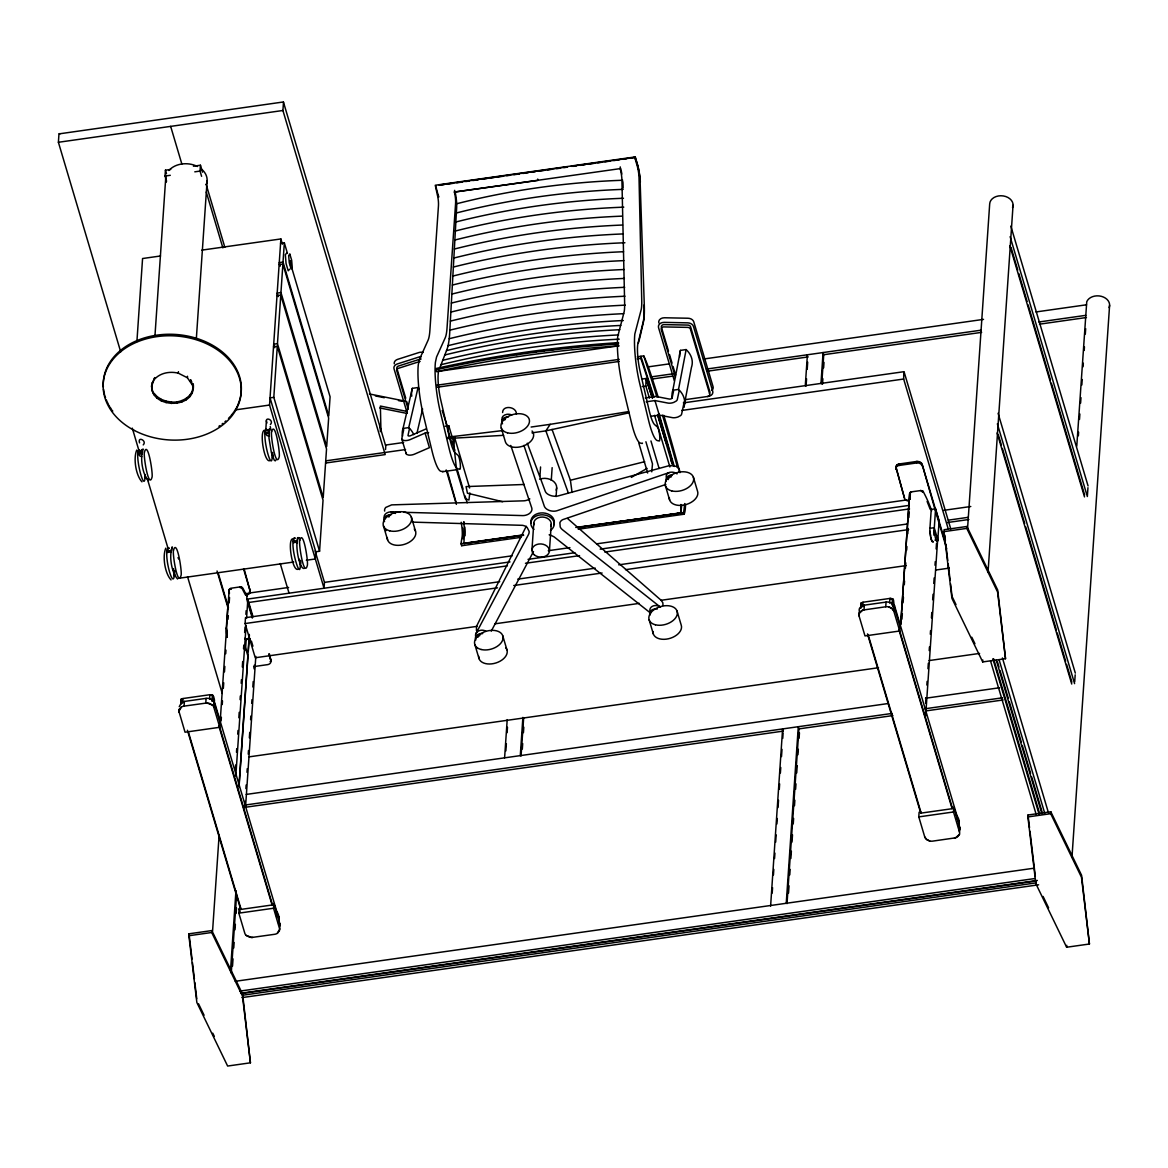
<?xml version="1.0" encoding="UTF-8"?>
<svg xmlns="http://www.w3.org/2000/svg" width="1168" height="1168" viewBox="0 0 1168 1168"><rect width="100%" height="100%" fill="white"/><g stroke="black" fill="none" stroke-linecap="round" stroke-linejoin="round"><path stroke-width="1.5" d="M173.2 570.349L173.536 568.626M299.431 560.538L299.548 559.311M272.392 904.558L213.817 707.253A7.11 5.358 3.9 0 0 212.415 705.034L206.824 702.975L184.077 706.129A6.512 4.906 3.9 0 0 181.288 707.107L178.923 711.356L185.04 732.205L219.774 727.284L220.095 722.598L214.138 702.567A7.066 5.329 3.9 0 0 211.992 699.734L209.218 698.508A6.512 4.906 3.9 0 0 206.094 698.362L184.398 701.442A6.512 4.906 3.9 0 0 181.609 702.421L179.244 706.684M270.407 424.553C274.699 419.823 263.705 415.808 266.961 422.977M240.141 911.814L239.148 908.47L238.841 913.157L244.784 933.188A7.11 5.358 3.9 0 0 246.185 935.407L251.792 937.481L274.538 934.312A6.512 4.906 3.9 0 0 277.327 933.334L279.678 929.086L273.56 908.237L273.881 903.565L279.838 923.581A7.066 5.329 3.9 0 1 279.824 926.005M945.233 542.025L922.107 464.251A4.73 3.562 3.9 0 0 921.172 462.762L916.749 461.448L898.718 464.046L896.294 465.813L896.06 467.945L904.499 498.181A4.687 3.533 3.9 0 0 906.485 500.43A4.38 3.3 3.9 0 0 909.171 501.043M294.803 537.922C288.116 541.047 301.665 586.672 300.088 562.48M649.423 398.113L645.846 386.068L645.977 378.505L642.385 379.001M145.08 474.558C145.343 498.254 133.24 451.578 139.503 449.651M272.261 454.206C272.524 477.902 260.406 431.226 266.684 429.298M937.364 536.579A190.53 143.576 3.9 0 1 937.641 539.85L937.305 540.945M143.27 449.111C139.693 457.36 142.394 474.456 148.497 480.895M145.445 478.296L145.504 476.588M169.083 548.245C161.549 549.106 174.733 598.104 174.412 570.48L174.616 571.225M172.338 547.208C168.761 555.457 171.448 572.539 177.565 578.992M268.757 429.707L269.589 428.963L268.976 438L271.37 452.6L274.29 460.25L275.283 460.849L275.998 459.871M277.079 915.289L279.181 917.508C279.459 920.924 278.422 911.493 276.013 910.938M299.096 537.893C293.942 539.324 298.76 569.225 304.118 568.495M653.321 397.018A848.625 150.964 81.9 0 0 640.823 358.372L640.896 356.298L653.992 397.193M860.772 608.134L861.064 603.111L860.728 607.959M642.458 443.11A7.081 1.256 81.9 0 1 641.845 443.373L640.312 443.052A40.968 7.285 81.9 0 1 631.45 422.655L622.661 386.185A38.632 6.877 81.9 0 1 617.755 336.413L623.96 312.601A35.157 5.329 80.6 0 0 624.632 303.008L621.916 179.77A8.775 1.329 80.6 0 0 620.164 168.63L620.252 166.878M120.713 351.875L58.4 142.277L58.969 133.882L283.401 101.966L385.776 446.191L385.542 449.549M136.904 341.582L142.569 258.522L160.527 255.982M166.601 181.274L165.038 176.047L165.447 170.192L170.689 169.448M193.246 384.024C196.677 411.165 146.088 408.683 152.205 382.549M154.935 336.18L165.71 178.164M152.409 382.724L154.775 377.571L151.49 386.725M151.986 390.798L151.592 385.206M153.855 394.696L152.088 389.294M156.979 398.113L157.081 396.609L153.972 393.178M161.14 400.843L161.242 399.339L157.081 396.609M166.06 402.697L166.163 401.193L161.242 399.339M171.389 403.544L171.492 402.04C181.814 403.194 195.552 395.456 192.501 383.571L192.895 389.163M192.399 385.075L187.406 377.775L178.339 373.176L178.441 371.672M176.777 403.34L176.879 401.821M181.843 402.069L181.945 400.551M201.597 176.324L200.035 171.083L200.443 165.228L193.435 166.221M187.406 377.775L187.508 376.257M186.267 399.836L186.369 398.332M190.53 381.191L190.632 379.688L191.873 382.272M189.712 396.799L189.815 395.295M191.975 393.163L192.092 391.645M196.341 338.618L207.116 180.602M179.303 709.049L179.084 712.173L178.938 710.553M180.733 704.421L181.025 699.413L181.799 701.311M182.661 703.063L182.982 698.537L209.89 694.712L212.386 695.267M184.077 706.129L184.398 701.442M188.88 935.729L189.012 933.801L211.831 930.575L242.608 994.114L250.434 1062.807L227.629 1066.048L196.852 1002.494L188.88 935.729L211.7 932.502L242.477 996.041L250.434 1062.807M206.094 698.362L205.787 703.048L207.86 703.019M209.583 699.252L209.89 694.712M211.977 701.311L212.401 694.96L213.51 696.639A17.929 13.505 3.9 0 1 214.474 700.99M213.189 701.399L213.233 695.909M213.817 707.253L214.138 702.567M227.264 631.406L226.3 627.946L227.585 609.054M220.241 720.612L229.147 589.942M221.132 720.904L221.38 717.269M222.241 704.567L222.489 700.931M223.351 688.229L223.73 682.784M224.475 671.892L224.84 666.461M225.701 653.744L225.95 650.123M226.826 637.421L227.191 631.976M228.052 619.259L228.3 615.638M229.176 602.936L229.541 597.49M211.7 932.502L211.831 930.575M212.561 931.29L219.131 835.032M245.937 595.315L246.871 593.373M235.381 768.602L235.629 764.967M236.491 752.265L236.739 748.63M237.732 734.117L237.98 730.482M238.841 717.78L239.206 712.334M240.082 699.632L240.331 695.997M241.192 683.295L241.44 679.674M242.302 666.972L242.681 661.526M243.543 648.809L243.791 645.189M244.652 632.487L245.032 627.041M477.04 626.355L255.252 657.759L245.09 623.551L245.484 617.697L499.729 581.693M245.893 614.339L246.141 610.703M507.423 565.838L247.762 602.615L246.74 599.184L247.149 593.329M235.805 776.121L246.068 625.493M246.565 618.222L247.806 600.075M247.762 602.615L247.952 599.768M245.514 649.685L246.258 638.794L249.718 638.297M246.769 594.877A4.38 3.3 3.9 0 0 249.529 593.446A4.687 3.533 3.9 0 0 250.083 590.847L244.156 569.05M325.93 462.981L385.206 454.586L282.919 110.493L283.488 102.098M238.914 786.852L249.31 634.399M239.236 784.181L248.039 655.058M248.288 651.423L249.397 635.085M265.72 430.788L266.406 420.611M230.519 970.535L235.965 890.629M315.112 550.96L324.456 582.379L324.047 588.249L269.545 405.048L280.875 238.944L201.845 250.127M231.264 973.017L236.578 894.922M232.52 966.111L233.016 958.84M233.761 947.949L234.126 942.488M235.002 929.786L235.367 924.341M236.111 913.434L236.491 907.989M244.652 806.781L245.032 801.336M245.893 788.634L246.141 784.998M247.003 772.296L247.251 768.661M248.244 754.148L248.492 750.513M249.353 737.811L249.733 732.365M250.594 719.663L250.843 716.028M251.704 703.326L251.952 699.69M252.828 686.988L253.193 681.543M254.055 668.841L254.303 665.205M245.543 807.059L255.821 656.416M306.323 560.246L315.302 558.976L315.783 551.792L319.565 551.252L273.808 397.339L277.298 346.224L273.516 346.765M280.773 295.124L326.529 449.038L323.215 497.583L277.458 343.669L280.773 295.124L277.006 295.65M282.89 264.114L328.646 418.027L326.704 446.483L280.948 292.555L282.89 264.114L279.123 264.654M291.62 267.384L330.091 396.813L328.777 415.983L283.021 262.07L284.335 242.9L280.568 243.44M272.159 903.784L272.086 904.996L240.696 909.434L240.783 908.237M253.617 666.621L267.501 664.65A4.38 3.3 3.9 0 0 270.275 663.22A4.687 3.533 3.9 0 0 270.83 660.621L269.428 654.036M276.641 916.88L276.962 912.12L214.445 701.822M278.67 923.815L279.064 917.143M279.838 923.581L279.678 929.903M319.565 551.252L323.04 500.138L277.298 346.224M436.073 369.818L436.16 368.489L443.548 366.84A947.146 713.736 3.9 0 1 610.791 343.158L618.5 342.662L618.412 344.005L610.703 344.487A947.146 713.736 3.9 0 0 443.46 368.168L436.073 369.818L436.701 371.731L444.336 370.022A944.357 711.633 3.9 0 1 611.083 346.414L619.04 345.903M465.054 535.791L464.791 527.031M504.605 757.842L507.204 719.619M505.861 750.922L506.357 743.636M507.102 732.716L507.481 727.255M531.951 549.997L533.776 523.133M520.286 755.623L522.884 717.4M539.952 476.004L540.565 466.966M521.059 755.973L523.658 717.751M522.315 749.053L522.695 743.578M523.439 732.657L523.804 727.197M551.281 480.296L552.143 467.653M549.427 551.033L551.252 524.155M556.085 496.59L556.683 487.874M805.292 385.717L807.395 354.765M770.603 906.091L782.604 728.934L783.246 731.11M806.066 386.068L806.562 378.782M807.205 369.336L807.687 362.124M772.194 893.126L772.574 887.665M773.435 874.92L773.815 869.459M774.559 858.538L774.924 853.078M775.669 842.157L776.165 834.872M776.91 823.951L777.289 818.491M778.034 807.57L778.53 800.284M779.275 789.364L779.64 783.903M780.385 772.982L780.764 767.522M781.509 756.587L782.005 749.316M782.75 738.395L783.115 732.935M820.973 383.498L823.075 352.546L823.732 354.722L821.746 383.849M786.239 903.287L798.284 726.715L798.927 728.89L787.013 903.638M822.506 384.199L822.885 378.739M823.63 367.818L823.995 362.357M788.531 893.067L789.028 885.797M789.772 874.876L790.137 869.401M790.882 858.48L791.378 851.209M792.006 842.099L792.503 834.813M793.247 823.893L793.612 818.432M794.488 805.701L794.853 800.226M795.598 789.305L795.977 783.845M796.722 772.924L797.218 765.653M797.963 754.718L798.328 749.257M799.073 738.337L799.452 732.876M859.035 615.901L859.356 611.214A7.066 5.329 3.9 0 1 859.706 608.017L861.561 606.134A6.512 4.906 3.9 0 1 864.349 605.155L886.045 602.089A6.512 4.906 3.9 0 1 889.169 602.221L891.943 603.447L894.089 606.294L900.046 626.311L899.725 630.997L864.992 635.918L859.035 615.901A7.11 5.358 3.9 0 1 859.049 613.463L863.021 610.046L885.738 606.776A6.512 4.906 3.9 0 1 888.848 606.907L891.637 608.134L893.768 610.981L952.431 808.271M862.714 606.776L863.021 602.235L889.928 598.425L892.425 598.98M864.349 605.155L864.028 609.842L862.086 610.382M885.738 606.776L886.045 602.089M904.499 498.181L895.958 466.85M948.226 528.914L903.667 379.031L903.798 371.716L683.353 402.887M889.622 602.965L889.928 598.425M895.958 469.448A4.687 3.533 3.9 0 1 896.498 466.85A4.38 3.3 3.9 0 1 899.287 465.419L899.389 463.9M892.016 605.024L892.44 598.673L893.053 599.272A3.913 2.949 3.9 0 1 893.549 600.337L894.294 606.878M894.162 610.295L894.484 605.535L957.001 815.833L956.782 819.002M900.703 624.588L909.609 493.918L910.646 492.151A2.599 1.956 3.9 0 1 911.668 491.816L920.691 490.56L922.749 491.188A2.818 2.117 3.9 0 1 923.392 491.918A190.53 143.576 3.9 0 1 931.655 510.708M901.959 619.128L902.338 613.682M903.068 602.79L903.448 597.344M904.309 584.642L904.558 581.022M905.419 568.305L905.799 562.859M906.66 550.157L906.908 546.536M907.77 533.82L908.149 528.389M908.894 517.497L909.259 512.051M910.135 499.349L910.368 492.341L911.668 491.816M899.287 465.419L916.646 462.951L916.749 461.448L918.136 461.418M935.364 510.693L922.107 464.251M933.29 541.631C930.502 542.375 930.487 533.937 929.962 531.367A8.059 1.431 81.9 0 1 929.932 528.316L931.232 509.423L935.568 508.81L939.13 520.782L937.802 539.777L934.283 527.965L935.568 508.81M933.845 535.134L934.196 529.98M925.611 703.194L925.99 697.749M926.852 685.032L927.1 681.411M927.961 668.709L928.341 663.263M929.202 650.561L929.451 646.926M930.312 634.224L930.56 630.589M931.422 617.887L931.801 612.441M932.663 599.739L933.042 594.293M933.772 583.401L934.152 577.956M935.013 565.254L935.261 561.618M936.123 548.916L936.502 543.47M959.468 831.981L953.511 811.964L953.833 807.278L959.789 827.294L959.468 831.981A7.11 5.358 3.9 0 1 959.454 834.419L955.482 837.836L932.779 841.106A6.512 4.906 3.9 0 1 929.655 840.975L926.881 839.748L924.735 836.901L918.793 816.885L919.114 812.198M925.625 716.203L937.641 539.85L937.101 541.178M952.212 807.497L952.124 808.709L920.734 813.147L920.822 811.935M943.963 531.63L944.094 529.703L966.914 526.476L997.691 590.015L1005.517 658.708L982.711 661.935L951.935 598.396L943.963 531.63L966.783 528.389L997.56 591.942L1005.517 658.708M966.783 528.389L966.914 526.476M967.527 528.987L989.69 203.904A11.709 8.818 3.9 0 1 1003.356 195.947A11.709 8.818 3.9 0 1 1012.539 207.539M958.709 827.528L959.045 822.681A3.854 2.905 3.9 0 0 959.264 821.586L959.103 820.841A17.929 13.505 3.9 0 0 956.052 814.636M988.04 572.145L1013.05 205.276M982.711 661.935L982.843 660.022M1027.884 816.928L1028.015 815.001L1050.82 811.775L1081.597 875.314L1089.437 944.007L1066.632 947.233L1035.855 883.694L1027.884 816.928L1050.704 813.702L1081.466 877.241L1089.437 944.007M1050.704 813.702L1050.82 811.775M1076.779 446.045L1086.751 301.724A11.709 8.818 3.9 0 1 1101.38 296.336A11.709 8.818 3.9 0 1 1109.089 307.622M1078.371 435.81L1078.619 432.175M1079.495 419.458L1079.86 414.012M1080.604 403.121L1080.969 397.66M1081.845 384.958L1082.21 379.498M1083.072 366.796L1083.32 363.16M1084.196 350.444L1084.444 346.823M1085.306 334.106L1085.685 328.661M1074.706 681.878L1075.188 674.841M1087.948 487.713L1087.35 496.502L1010.116 236.681M1071.961 857.443L1109.6 305.359M1066.632 947.233L1066.764 945.321M900.718 624.398L909.668 493.334L910.062 498.926M269.589 428.963L269.209 429.824A13.636 2.424 81.9 0 0 268.874 432.102L269.282 433.474L265.545 433.576M663.015 605.52L662.825 602.717L661 600.162L567.56 518.519M469.843 492.896L468.937 500.021L465.302 498.838L456.6 470.149L454.002 446.366L454.425 436.905L469.624 488.02M651.773 471.828L652.489 463.9L645.904 441.752M680.929 504.488L680.754 513.117L681.747 505.102M172.003 547.091L171.156 551.909L167.389 552.449L167.228 549.179L168.221 547.631L168.922 548.055M298.935 537.703L297.665 537.66L297.241 538.828L297.402 542.098L293.635 542.624L293.46 539.368L293.883 538.2L295.168 538.244M438.73 370.986L438.423 372.256A21.068 3.752 81.9 0 0 440.759 400.025L449.68 438.438A28.105 4.993 81.9 0 0 455.155 452.834L458.104 455.403A7.081 1.256 81.9 0 1 460.236 463.638A7.081 1.256 81.9 0 1 459.506 469.186L457.973 468.864A40.968 7.285 81.9 0 1 449.111 448.468L440.336 411.997A38.632 6.877 81.9 0 1 435.416 362.241L436.555 356.999L445.169 337.917A35.157 7.169 83.3 0 0 447.023 328.164L455.593 203.32A8.775 1.796 83.3 0 0 454.381 192.107L454.673 190.326M894.221 607.185L894.484 605.535M679.28 471.624L679.469 470.529A6.336 4.19 15.6 0 0 676.184 466.324L669.79 465.506L558.289 495.889A8.964 5.709 12.6 0 1 554.406 496.239L553.048 496.079A8.629 5.358 9.2 0 1 549.164 494.911L548.069 494.327A8.906 5.446 5.6 0 1 545.252 491.261L527.294 443.212M672.257 398.025A26.265 19.798 3.9 0 1 672.841 390.229L680.448 350.385L686.142 349.568A26.265 19.798 3.9 0 1 691.427 367.467L683.82 407.325A26.265 19.798 3.9 0 0 678.52 389.426L686.142 349.568M180.806 700.128L181.025 699.413L180.806 700.128A3.913 2.949 3.9 0 0 180.952 701.253L181.522 703.428M403.705 429.663L401.821 438.54A6.176 2.672 -13 0 0 402.332 439.84L404.318 440.54A5.709 2.467 -13 0 0 410.202 439.577L425.094 433.109L428.612 432.613M409.472 428.554L408.026 435.372A1.767 0.759 -13 0 0 408.771 435.971A1.767 0.759 -13 0 0 410.552 435.693L425.97 428.977M448.789 425.751L447.913 429.882L452.235 444.424L453.111 440.292L448.789 425.751L445.271 426.247M673.542 391.163L672.111 397.967A1.767 0.759 -13 0 1 671.06 398.828A1.767 0.759 -13 0 1 669.279 399.047L655.832 396.434L645.305 397.923M679.192 390.652L677.309 399.529A6.176 2.672 -13 0 1 676.199 401.062L673.775 402.391A5.709 2.467 -13 0 1 667.95 403.077L654.956 400.566L646.196 401.807M684.258 401.661L681.63 414.085A6.176 2.672 -13 0 1 680.521 415.618L678.112 416.932A5.709 2.467 -13 0 1 672.286 417.633L659.292 415.107L650.518 416.348M402.493 436.219A26.265 19.798 3.9 0 1 403.048 428.422L412.348 388.331L418.056 387.542L408.742 427.619A26.265 19.798 3.9 0 1 413.72 434.627M416.932 433.328L422.597 408.917M229.424 593.49A190.53 143.576 3.9 0 1 229.147 590.234L230.855 588.249L239.863 586.949A2.599 1.956 3.9 0 1 240.988 586.978L242.783 588.044L247.017 596.191M439.562 368.475L446.877 349.626A58.604 11.957 83.3 0 0 449.724 332.515L456.644 207.86A14.031 2.862 83.3 0 0 455.009 191.61M638.341 343.012A656.547 226.169 -12 0 0 640.312 335.625L643.407 322.091A58.604 8.877 80.6 0 0 644.298 305.257L640.137 181.843A14.045 2.132 80.6 0 0 637.713 165.695L635.1 156.95L635.304 159.228M250.186 589.329A4.73 3.562 3.9 0 1 250.186 590.95L249.222 592.351M270.918 660.723L270.377 661.701L270.918 660.723A4.73 3.562 3.9 0 0 270.932 659.102M269.458 460.791C264.099 461.521 259.281 431.634 264.435 430.189M297.592 569.415C292.219 570.145 287.401 540.258 292.555 538.813M526.257 526.242L476.544 626.267L476.442 630.574M476.062 633.319L528.432 534.637A8.848 7.125 -2.3 0 0 529.133 531.367L527.133 527.425A8.789 6.833 -5.1 0 0 522.534 525.337L412.421 522.125M491.261 631.114L533.484 551.559M179.098 709.75L181.288 707.107M249.645 591.928L250.186 590.95M279.502 930.692L277.327 933.349M896.075 466.324L897.52 464.557M859.049 613.463L861.239 610.82M959.454 834.419L957.278 837.062M229.147 590.234A2.818 2.117 3.9 0 1 229.322 589.387L231.41 588.862A1.796 1.358 3.9 0 0 230.549 589.198M635.1 156.95L435.27 185.245L437.255 194.487A8.775 1.796 83.3 0 1 438.467 205.699L429.882 330.544A35.157 7.169 83.3 0 1 428.043 340.297L419.443 359.379L418.305 364.62A38.632 6.877 81.9 0 0 423.225 414.392L431.999 450.848A40.968 7.285 81.9 0 0 440.876 471.259L442.395 471.565A7.081 1.256 81.9 0 0 443.022 471.317M628.559 411.603L550.201 424.334L545.865 430.875L531.98 432.846M909.77 493.057L910.646 492.151M229.322 589.387L230.198 588.497M861.035 603.418L863.021 602.235M141.299 450.381L142.408 449.315L142.029 450.176A13.636 2.424 81.9 0 0 141.693 452.454L142.102 453.812L138.32 454.352L137.926 452.98A13.636 2.424 81.9 0 1 138.262 450.717L138.831 450.439M286.773 253.062L285.328 254.653L286.058 263.53L288.219 270.801L289.664 269.209M181.595 699.048L181.77 701.603M958.432 823.644L959.016 822.987A17.126 12.906 3.9 0 0 958.242 821.089M154.672 379.074C160.6 372.694 170.134 371.176 178.339 373.176M143.226 444.906C147.431 440.73 137.225 435.868 139.561 442.876M139.065 450.994L141.021 450.731L139.065 450.994L132.291 428.13M141.956 481.829C135.853 475.376 133.152 458.294 136.744 450.045M171.024 579.912C164.922 573.473 162.221 556.377 165.798 548.128M861.298 603.068L862.057 602.527M182.471 698.639L181.259 699.355L182.982 698.537M631.289 477.405L647.087 468.412M933.144 542.025L932.21 541.733M897.024 464.922L898.718 464.046M245.382 594.848L241.353 587.066L240.068 587.635A1.81 1.358 3.9 0 1 241.703 588.044M523.395 534.871L460.951 543.719L461.667 545.733L520.855 537.353M578.248 529.221L684.127 514.212A31.317 5.563 81.9 0 0 685.528 504.372M677.075 473.887A6.453 4.555 10.7 0 0 669.308 472.544L557.282 510.635A8.833 6.117 9 0 1 553.398 511.19L552.099 511.088A8.731 5.971 7 0 1 548.142 509.934L547.047 509.321A8.818 5.986 4.9 0 1 544.244 506.021L523.906 445.388M665.877 484.428L562.742 519.643A8.789 6.497 13 0 0 559.866 522.782L560.217 526.958A8.848 6.862 13 0 0 562.567 529.805L660.519 607.199A6.453 5.11 12 0 0 653.467 605.842A6.453 5.11 12 0 0 649.861 610.514M269.428 436.233L266.917 435.547L265.662 433.138M954.49 838.04L956.417 837.5M420.13 361.379L398.069 368.431A2.92 2.205 3.9 0 0 396.682 370.504L408.187 409.267M572.057 492.414L570.407 480.238L644.678 461.681M628.91 412.859L545.865 430.875L568.203 492.633M707.414 396.521L707.881 396.434A2.92 2.205 3.9 0 0 709.779 394.229L690.361 328.923A2.92 2.205 3.9 0 0 687.908 327.39L663.614 326.909A2.92 2.205 3.9 0 0 661.161 329.172L675.454 377.366M618.5 345.859L438.058 371.395M250.069 638.954L246.463 639.48L244.827 638.531M672.826 390.229L678.535 389.411M58.4 142.277L282.919 110.493M165.038 176.047L170.294 175.302M194.793 171.827L200.035 171.083M439.037 185.04L535.382 171.389M537.163 171.141L567.502 166.849M571.064 166.338L635.436 157.344M440.701 185.084L444.278 184.588M447.84 184.077L453.199 183.318M456.761 182.821L462.119 182.062M465.696 181.551L469.259 181.04M472.836 180.544L478.179 179.784M481.756 179.273L487.1 178.514M490.677 178.018L494.239 177.507M497.816 176.996L503.174 176.251M506.737 175.74L510.314 175.229M513.876 174.733L519.234 173.974M522.797 173.463L528.155 172.703M531.717 172.207L535.294 171.696M538.857 171.185L544.215 170.426M547.792 169.929L551.354 169.418M556.713 168.659L560.275 168.163M563.852 167.652L567.414 167.141M572.773 166.382L576.335 165.885M579.912 165.374L585.27 164.615M588.833 164.119L594.191 163.359M597.753 162.848L601.33 162.352M604.893 161.841L610.251 161.082M613.828 160.571L619.171 159.812M622.748 159.315L626.311 158.804M629.888 158.308L635.304 157.242L637.567 164.703A14.06 2.132 80.6 0 1 640.341 182.15M454.381 192.107L620.164 168.63M283.021 262.07L279.254 262.61L280.291 266.1M280.948 292.555L277.181 293.095L278.218 296.599M277.458 343.669L273.692 344.21L274.728 347.699M273.808 397.339L270.042 397.879L315.783 551.792M235.425 409.88L269.545 405.048M436.832 385.206L619.23 359.379M637.29 356.809L643.743 355.904A120.114 21.36 81.9 0 1 649.583 370.592A646.225 114.96 81.9 0 1 658.11 396.886M436.759 387.28L619.157 361.438M637.217 358.883L640.823 358.372M647.51 366.956L669.191 363.89M703.516 359.029L983.529 319.375M1035.928 311.958L1086.517 304.79M650.401 377.001L673.892 373.672M706.406 369.073L981.003 330.194M1038.819 322.003L1085.787 315.345M265.501 434L265.092 432.642L268.874 432.102M652.854 378.914L672.724 376.111M707.049 371.249L808.227 356.912M822.666 354.868L981.66 332.354M1039.462 324.178L1086.444 317.521M137.926 452.98L141.693 452.454M642.254 386.579L645.846 386.068M403.048 428.422L408.742 427.619M385.586 445.052L403.632 442.497M531.119 427.035L550.201 424.334M326.12 460.805L405.53 449.563M681.674 410.464L903.667 379.031M166.98 551.077L170.762 550.537M293.226 541.251L296.993 540.726M178.792 578.291L293.752 562.027M575.766 527.454L683.601 512.708L684.609 504.693A14.133 2.511 81.9 0 0 684.682 503.539M463.594 522.154A11.169 1.986 81.9 0 1 464.397 533.659L463.886 543.558L523.483 535.119M577.664 527.454L680.594 512.869L677.966 513.102M463.886 543.558L523.571 535.294M577.737 527.615L680.681 513.044M248.945 593.081L288.613 587.46M324.675 582.35L512.212 555.793M548.274 550.697L569.911 547.631M596.965 543.792L907.098 499.875M246.74 599.184L510.007 561.91M528.038 559.355L574.919 552.712M600.162 549.15L908.5 505.481M525.454 563.283L579.547 555.632M604.79 552.055L909.522 508.898M943.686 510.343L970.783 506.503M517.76 579.138L595.3 568.159M618.733 564.845L907.244 523.994M948.372 520.14L968.257 517.322M947.219 522.563L968.9 519.497M245.09 623.551L497.524 587.811M513.759 585.518L602.104 573.006M625.552 569.677L908.646 529.6M929.932 528.316L934.283 527.702A8.059 1.431 81.9 0 0 935.699 538.974A8.059 1.431 81.9 0 0 937.831 539.674L934.94 540.083M249.923 638.984L246.258 638.794A1.752 1.329 3.9 0 1 244.667 638.4M495.071 623.8L639.319 603.374M660.957 600.308L906.193 565.589M935.802 570.028L947.963 568.305A4.38 3.3 3.9 0 0 949.263 567.94M248.638 756.922L878.526 667.731M929.056 660.577L979.602 653.423M246.214 794.43L887.563 703.618M925.494 698.245L999.574 687.762M245.499 804.986L892.264 713.4M924.779 708.801L1002.465 697.807M244.331 807.409L782.706 731.183M798.97 728.876L892.907 715.575M925.421 710.976L1003.108 699.968M238.841 913.157L273.56 908.237M918.793 816.885L953.511 811.964M235.264 981.31L1033.782 868.233M239.966 991.092L1034.877 878.54M240.608 993.267L1037.33 880.453M241.382 993.53L1036.293 880.964M243.061 995.18L1036.162 882.877M241.907 997.618L1038.615 884.804M455.827 191.815L538.054 180.368L537.718 179.069M442.745 471.682L456.425 469.77M502.43 430.598L448.205 437.109L447.68 438.526L503.554 435.343M612.879 343.801L618.12 343.465M524.301 484.472L466.076 486.589L467.434 493.188L502.62 501.714M920.326 490.589L921.07 490.575M250.74 937.422L252.828 937.393M141.781 456.717L139.751 455.885L138.496 453.491M384.71 518.972A6.453 4.774 -5.2 0 1 385.294 514.168A6.453 4.774 -5.2 0 1 391.163 511.92L400.259 512.183M403.894 512.285L522.344 515.584A8.833 6.395 -4.4 0 0 526.418 515.015L527.659 514.533A8.731 6.176 -3.1 0 0 530.593 512.431L531.221 511.555A8.818 6.117 -1.4 0 0 531.703 507.788L510.781 445.431M239.863 586.949L241.353 587.066M166.163 401.193L171.492 402.04M369.38 393.937L405.004 401.135M375.395 395.923L384.272 397.719M398.463 400.58L402.011 401.296M407.077 411.457L380.374 406.055L380.972 431.503M379.819 407.953L406.522 413.341M890.454 598.381L891.505 598.527M210.941 694.726L211.948 695.018M921.435 490.618L922.749 491.188M240.988 586.978L242.316 587.562M684.01 514.212L683.353 512.226M918.836 461.535L921.172 462.762M888.848 606.907L892.367 608.747M929.655 840.975L926.136 839.135M208.897 703.194L212.415 705.034M249.704 937.247L246.185 935.407M275.809 913.347L278.495 914.967M650.62 613.112L554.085 536.857L550.478 535.075A8.745 7.125 8.1 0 0 549.135 534.798M923.392 491.918L922.457 490.998L922.574 492.166A1.796 1.358 3.9 0 0 922.151 491.684M955.818 814.388L957.001 815.833M173.842 572.305L174.149 572.524A12.133 2.161 81.9 0 1 174.105 575.021L174.514 576.379A13.636 2.424 81.9 0 0 174.543 573.108L174.412 570.495M178.018 557.632L178.675 559.005M892.775 598.965L893.126 606.688A3.898 2.935 3.9 0 0 893.009 606.323M212.737 695.252L213.51 696.639M893.301 604.747L893.768 610.981L892.98 609.433M924.735 836.901L925.523 838.449M647.656 473.025L638.721 442.73M956.008 604.63L952.066 596.483L950.562 583.839M971.791 637.217L974.944 643.729M1043.082 896.44L1048.601 907.843M198.56 1003.838L204.079 1015.24M212.766 1033.169L214.343 1036.425M266.114 430.364L265.808 429.503L265.443 430.364A13.636 2.424 81.9 0 0 265.092 432.627M958.271 820.783L959.045 822.681M296.234 541.353L297.037 543.31M927.1 501.408L930.181 509.277M516.431 414.173C516.752 406.479 502.576 404.8 502.605 412.523M552.041 429.415L570.407 480.238M931.918 541.178L930.823 537.484M460.951 543.719L462.207 536.2A14.133 2.511 81.9 0 0 461.214 522.242M643.743 355.904L650.313 376.023A932.035 165.783 81.9 0 1 656.854 396.784M442.205 410.567L447.767 427.678M652.459 398.449L645.977 378.505L652.036 397.091M657.569 414.684L666.067 442.847M452.293 442.059L454.79 450.206M657.788 415.385L672.257 464.324M659.117 413.968L674.286 466.485M1010.831 226.125L1088.065 485.946M1011.021 247.382L1017.766 270.085M1018.788 273.531L1027.095 301.432M1028.117 304.906L1050.412 379.907M1051.404 383.235L1084.634 494.984M1009.853 245.806L1084.503 496.911M998.071 413.268L1075.319 673.089M997.355 423.823L1074.589 683.645M998.26 434.511L1001.385 445.037M1002.407 448.468L1024.701 523.439M1025.708 526.856L1056.325 629.815M1057.288 633.041L1065.654 661.205M1066.603 664.373L1071.874 682.127M997.092 432.948L1071.742 684.039M1002.421 657.934L1048.557 813.132M999.107 659.774L1044.732 813.235M997.428 661.745L998.976 666.986M1000.012 670.476L1008.32 698.376M1009.356 701.851L1021.27 741.957M1022.307 745.447L1030.599 773.347M1031.636 776.837L1042.528 813.454M996.26 660.183L1041.871 813.629M993.545 658.664L1039.681 813.862M992.888 658.84L1039.024 814.038M990.552 660.986L1036.177 814.446M904.149 372.052L950.767 528.914M936.386 514.154L946.664 548.712M898.849 629.508L952.124 808.709M868.072 634.487L921.056 812.709M867.474 633.947L920.734 813.147M668.505 351.174L661.322 326.865A2.92 2.205 3.9 0 1 663.76 324.602L688.069 325.084A2.92 2.205 3.9 0 1 690.522 326.617L709.925 391.937A2.92 2.205 3.9 0 1 709.487 393.295M669.527 354.59L672.053 363.117M673.075 366.533L675.615 375.074M674.301 380.622L658.533 327.595A5.855 4.409 3.9 0 1 664.154 322.368L687.704 322.85A5.855 4.409 3.9 0 1 693.471 326.456L712.728 391.251A5.855 4.409 3.9 0 1 708.319 396.39L685.149 399.675A5.855 4.409 3.9 0 0 685.864 399.558M693.354 477.143L697.53 491.173A14.629 9.256 -16.6 0 1 684.798 504.868A14.629 9.256 -16.6 0 1 669.337 497.626M654.956 400.566L659.292 415.107M654.533 415.326L669.892 466.966M665.483 486.019L669.644 500.05M650.941 440.949L659.117 468.485M677.031 611.039L681.207 625.07A14.629 9.256 -16.6 0 1 668.476 638.765A14.629 9.256 -16.6 0 1 653.014 631.523M649.16 619.916L653.321 633.947M501.262 427.941L505.437 441.971A14.629 9.256 -16.6 0 0 524.228 445.636A14.629 9.256 -16.6 0 0 532.053 430.992M456.922 468.426L463.068 489.071M465.112 495.962L467.156 502.839M502.736 635.728L506.912 649.758M446.161 469.945L456.381 504.372M425.094 433.109L429.43 447.665L414.523 454.133A5.709 2.467 -13 0 1 408.639 455.097L406.654 454.396A6.176 2.672 -13 0 1 406.143 453.082M405.749 398.215L396.843 368.197A2.92 2.205 3.9 0 1 398.23 366.124L420.29 359.072A2.92 2.205 3.9 0 1 421.137 359.014M406.785 401.719L408.333 406.96M407.223 413.18L394.039 368.854A5.855 4.409 3.9 0 1 397.295 363.963L418.655 357.131A5.855 4.409 3.9 0 1 421.181 356.795M474.85 644.59L479.026 658.621M401.807 439.022L406.143 453.564M411.34 517.074L415.501 531.119M383.454 525.95L387.63 539.981M284.335 242.9L287.459 253.398M280.875 238.944L282.422 244.185M200.443 165.228L202.517 172.207M206.152 184.427L224.825 247.266M206.269 192.034L222.869 247.879M170.659 126.378L181.843 164.002M165.447 170.192L166.484 173.682M280.232 563.531L289.051 593.198M243.557 568.874L250.083 590.847M268.815 653.861L270.83 660.621M248.463 601.476L253.047 616.879M247.879 601.345L252.405 616.573M247.777 602.863L252.303 618.091M251.397 641.057L252.916 646.181M244.521 644.678L247.966 656.241M218.168 572.933L228.446 607.491M217.044 570.991L228.344 609.01M187.537 576.685L222.256 693.456M147.358 478.851L168.163 548.814M218.81 725.795L272.086 904.996M188.311 731.737L241.017 909.011M187.42 730.248L240.696 909.434M635.304 159.242L637.275 166.163A8.775 1.329 80.6 0 1 639.013 177.302L641.743 300.556A35.157 5.329 80.6 0 1 641.057 310.133L634.837 333.96A38.632 6.877 81.9 0 0 639.757 383.732L648.532 420.188A40.968 7.285 81.9 0 0 657.394 440.599L658.927 440.905A7.081 1.256 81.9 0 0 659.657 435.357A7.081 1.256 81.9 0 0 657.526 427.138L654.576 424.568A28.105 4.993 81.9 0 1 649.101 410.158L640.181 371.745A21.068 3.752 81.9 0 1 637.845 343.976L643.218 321.799A58.604 8.877 80.6 0 0 644.094 304.965M671.016 459.973L672.009 463.448M435.62 185.8L437.547 192.705M959.264 821.586L959.103 820.841L958.68 827.192A3.884 2.935 3.9 0 1 958.782 827.557M860.831 604.206L860.991 604.951L860.918 603.462M270.246 426.597L270.888 429.97M212.401 694.96L212.78 696.916M464.061 521.833L464.338 523.556M930.589 536.287L929.962 531.367M1028.015 815.001L1029.519 827.645M1029.957 831.251L1035.33 876.365M944.751 535.119L945.394 540.536M945.817 544.142L947.759 560.392M948.197 563.998L950.124 580.233M189.012 933.801L192.034 959.074M192.457 962.68L194.399 978.93M194.822 982.536L196.764 998.771M300.643 560.684L300.789 563.297M180.879 699.763L180.952 701.253M272.538 452.381L272.626 457.944L272.64 454.25M623.143 187.931L623.026 184.31A14.031 2.132 80.6 0 0 622.88 181.682M380.199 424.305L380.374 431.561M438.073 194.282A14.045 2.862 83.3 0 1 438.686 197.129M451.855 294.073A683.338 514.942 3.9 0 1 624.121 269.516M450.863 312.09A695.69 524.242 3.9 0 1 624.676 287.313M452.366 285.065A677.192 510.314 3.9 0 1 623.843 260.625M451.359 303.081A689.5 519.585 3.9 0 1 624.398 278.422M455.856 221.993A635.027 478.53 3.9 0 1 623.478 198.268M452.863 276.057A671.089 505.715 3.9 0 1 623.566 251.719M453.359 267.049A665.001 501.13 3.9 0 1 624.909 242.754M453.856 258.04A658.956 496.561 3.9 0 1 622.807 233.936M454.367 249.032A652.927 492.02 3.9 0 1 622.529 225.03M454.863 240.024A646.926 487.509 3.9 0 1 622.252 216.124M455.359 231.001A640.969 483.012 3.9 0 1 623.77 207.159M456.352 212.985A629.114 474.077 3.9 0 1 623.186 189.362M456.659 203.758A623.128 469.565 3.9 0 1 622.69 180.252M446.497 350.604A726.905 547.763 3.9 0 1 620.792 325.434M449.884 330.15A714.334 538.302 3.9 0 1 625.26 305.155M450.366 321.112A701.91 528.929 3.9 0 1 624.968 296.219M442.657 360.313A740.41 557.954 3.9 0 1 618.573 334.924M440.949 364.708A746.396 562.363 4 0 1 619.274 339.173M448.074 345.655A720.627 543.032 3.9 0 1 623.303 320.514M449.213 338.705A717.532 540.711 3.9 0 1 623.697 313.666M444.774 354.984A732.978 552.347 3.9 0 1 619.799 329.712M516.241 354.59A935.451 704.917 3.9 0 1 519.541 354.094M532.754 352.181A935.451 704.917 3.9 0 1 536.068 351.729M541.047 351.057A935.451 704.917 3.9 0 1 544.361 350.634M551.004 349.787A935.451 704.917 3.9 0 1 554.333 349.393M570.991 347.509A935.451 704.917 3.9 0 1 576.014 346.984M582.701 346.327A935.451 704.917 3.9 0 1 587.723 345.845M596.089 345.115A935.451 704.917 3.9 0 1 601.126 344.691M437.883 193.99A14.06 2.862 83.3 0 1 438.482 196.837M620.602 168.163A14.031 2.132 80.6 0 1 620.938 169.535M621.274 170.995A14.031 2.132 80.6 0 1 621.858 174.061M679.659 356.605A26.265 19.798 3.9 0 1 680.462 350.385M658.84 322.996A5.855 4.409 3.9 0 1 664.475 317.769L688.01 318.236A5.855 4.409 3.9 0 1 693.777 321.857L713.049 386.637A5.855 4.409 3.9 0 1 711.823 390.389M411.793 396.127A26.265 19.798 3.9 0 1 412.348 388.345M418.042 387.542A26.265 19.798 3.9 0 1 419.312 388.813M423.196 352.459A5.855 4.409 3.9 0 0 418.962 352.532L397.602 359.364A5.855 4.409 3.9 0 0 394.244 363.759M658.475 413.852A848.625 150.964 81.9 0 1 673.118 464.411M447.417 471.697A932.035 165.783 81.9 0 1 450.162 481.304M450.629 482.924A932.035 165.783 81.9 0 1 456.104 502.503M463.127 535.864A31.317 5.563 81.9 0 1 463.01 538.813M461.988 545.091A31.317 5.563 81.9 0 1 461.71 545.704M462.718 528.038A17.243 3.066 81.9 0 1 463.127 534.477M663.76 415.297A646.225 114.96 81.9 0 1 679.951 472.66M662.431 415.093A932.035 165.783 81.9 0 1 677.601 467.711M502.503 423.838A6.439 4.847 3.9 0 1 508.445 416.888M511.803 415.005A6.453 4.38 2.7 0 0 506.941 414.319A6.468 4.424 0.6 0 0 502.722 420.684M666.432 477.493A6.453 4.555 10.7 0 1 669.308 472.544M531.236 523.337A11.709 8.818 3.9 0 1 543.105 512.913A11.709 8.818 3.9 0 1 553.822 524.666M533.937 529.381A11.709 8.818 3.9 0 1 534.579 516.928A11.709 8.818 3.9 0 1 551.106 517.906A11.709 8.818 3.9 0 1 550.449 530.36M533.98 524.855A8.76 6.599 3.9 0 1 542.857 517.059A8.76 6.599 3.9 0 1 550.873 525.848M539.558 479.201A11.709 8.818 3.9 0 1 552.479 480.603A11.709 8.818 3.9 0 1 556.172 490.122M649.992 615.098A6.439 4.847 3.9 0 1 657.336 608.981M384.535 521.614A6.439 4.847 3.9 0 1 390.959 514.927M475.96 637.363A6.453 5.256 0 0 1 478.121 631.202A6.453 5.256 0 0 1 485.961 631.289M391.163 511.934A6.453 4.774 -5.2 0 1 395.558 513.453M384.666 511.073A6.336 4.584 -12.3 0 1 385.761 507.438L391.645 504.883L523.352 500.838A8.964 6.205 -10.6 0 0 527.44 500.065L528.681 499.524A8.629 5.709 -8.1 0 0 529.805 498.911M666.213 480.953A6.439 4.847 3.9 0 1 672.315 474.953M475.799 640.02A6.439 4.847 3.9 0 1 482.691 633.611M414.246 529.002A14.629 9.256 -16.6 0 1 404.624 544.288A14.629 9.256 -16.6 0 1 387.309 537.557M388.448 516.928A4.132 3.124 3.9 0 1 389.47 516.679M386.068 530.681A4.132 3.124 3.9 0 1 385.688 529.892M504.693 419.969A4.132 3.124 3.9 0 1 505.379 419.37M505.642 647.641A14.629 9.256 -16.6 0 1 496.02 662.942A14.629 9.256 -16.6 0 1 478.705 656.212M477.829 637.348A4.132 3.124 3.9 0 1 478.281 636.618M478.968 636.02A4.132 3.124 3.9 0 1 479.844 635.567M477.084 648.547A4.132 3.124 3.9 0 1 476.997 647.729M668.271 479.566A4.132 3.124 3.9 0 1 669.6 477.435M670.476 476.997A4.132 3.124 3.9 0 1 671.483 476.748M103.324 387.002A69.131 52.093 3.9 0 1 181.843 335.07A69.131 52.093 3.9 0 1 237.703 405.106M237.221 406.128A69.131 52.093 3.9 0 1 236.71 407.136M236.17 408.128A69.131 52.093 3.9 0 1 235.615 409.121M235.016 410.099A69.131 52.093 3.9 0 1 234.403 411.063M233.761 412.027A69.131 52.093 3.9 0 1 233.074 412.976M232.374 413.91A69.131 52.093 3.9 0 1 230.899 415.735M230.125 416.64A69.131 52.093 3.9 0 1 228.49 418.392M225.862 420.918A69.131 52.093 3.9 0 1 224.942 421.736M223.015 423.312A69.131 52.093 3.9 0 1 222.022 424.072M219.978 425.561A69.131 52.093 3.9 0 1 218.912 426.276M112.77 411.121A69.131 52.093 3.9 0 1 112.055 410.143M111.354 409.165A69.131 52.093 3.9 0 1 110.055 407.179M109.442 406.172A69.131 52.093 3.9 0 1 108.858 405.165M108.288 404.128A69.131 52.093 3.9 0 1 107.266 402.069M106.799 401.018A69.131 52.093 3.9 0 1 106.346 399.967M105.543 397.835A69.131 52.093 3.9 0 1 104.872 395.704M104.565 394.623A69.131 52.093 3.9 0 1 103.529 389.192M166.206 182.252A20.732 15.622 3.9 0 1 166.163 175.477M168.893 170.528A20.732 15.622 3.9 0 1 197.465 166.484M201.626 169.214A20.732 15.622 3.9 0 1 206.196 184.602M59.32 133.663A2.102 1.212 40.6 0 1 60.094 133.78M959.789 827.294A7.066 5.329 3.9 0 1 959.439 830.492M922.005 465.769A4.687 3.533 3.9 0 0 920.019 463.521A4.38 3.3 3.9 0 0 916.646 462.951M227.191 637.115A8.059 1.431 81.9 0 1 226.3 627.946M138.32 454.352A12.133 2.161 81.9 0 1 138.364 453.929M300.789 565.575A13.636 2.424 81.9 0 1 300.745 566.568M300.38 562.713A12.162 2.161 81.9 0 1 300.366 564.757M144.452 452.06C143.153 454.848 148.57 489.742 151.986 477.362C153.285 474.588 147.869 439.679 144.452 452.06M173.521 550.143C172.222 552.931 177.638 587.84 181.04 575.459C182.354 572.67 176.937 537.776 173.521 550.143M271.633 431.707C270.334 434.496 275.75 469.39 279.167 457.024C280.466 454.235 275.049 419.341 271.633 431.707M299.767 540.331C298.453 543.12 303.87 578.014 307.286 565.648C308.586 562.859 303.169 527.951 299.767 540.331M290.277 262.756L290.379 264.377L290.277 262.756M290.058 260.668L290.671 265.37L290.058 260.668M289.868 254.171L288.671 255.485L289.27 262.829L291.066 268.844L292.248 267.53L291.65 260.187L289.868 254.171M266.567 430.408L268.187 430.379L266.567 430.408M534.258 554.815A8.76 6.599 3.9 0 0 549.033 552.712A8.76 6.599 3.9 0 0 538.755 544.025A8.76 6.599 3.9 0 0 534.258 554.815M389.703 530.827A14.629 9.256 -16.6 0 0 411.647 519.497A14.629 9.256 -16.6 0 0 390.827 514.212A14.629 9.256 -16.6 0 0 389.703 530.827M507.511 432.832A14.629 9.256 -16.6 0 0 529.469 421.487A14.629 9.256 -16.6 0 0 508.649 416.202A14.629 9.256 -16.6 0 0 507.511 432.832M481.099 649.481A14.629 9.256 -16.6 0 0 503.058 638.137A14.629 9.256 -16.6 0 0 482.238 632.852A14.629 9.256 -16.6 0 0 481.099 649.481M655.394 624.792A14.629 9.256 -16.6 0 0 677.352 613.463A14.629 9.256 -16.6 0 0 656.533 608.178A14.629 9.256 -16.6 0 0 655.394 624.792M671.717 490.896A14.629 9.256 -16.6 0 0 693.675 479.566A14.629 9.256 -16.6 0 0 672.856 474.281A14.629 9.256 -16.6 0 0 671.717 490.896M134.437 430.496A69.131 52.093 3.9 0 0 241.148 392.828A69.131 52.093 3.9 0 0 140.992 340.501A69.131 52.093 3.9 0 0 134.437 430.496"/></g></svg>
